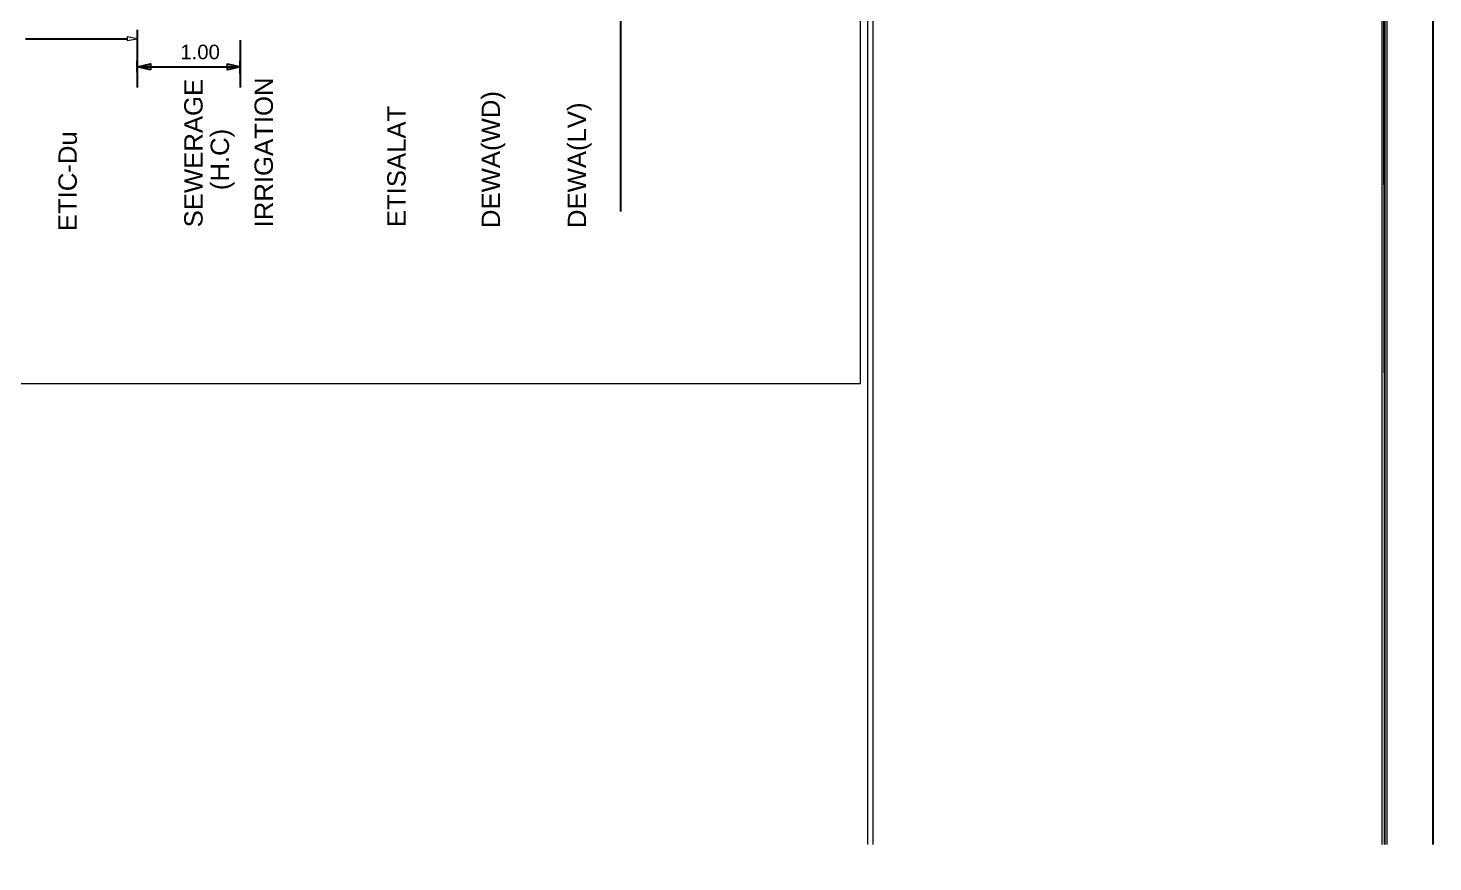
# Model space of a CAD drawing. Header units: inches. Extents: x 2 to 859, y 1 to 607.
# Drawn here: x 570.9 to 859.2, y 206.5 to 377.5 of the extents above; entities that cross this region are included whole.
import ezdxf

# ---------------------------------------------------------------- set-up
doc = ezdxf.new("R2010")
doc.units = ezdxf.units.IN
doc.header["$MEASUREMENT"] = 0
doc.layers.add('PDF_Geometry', color=7, linetype='Continuous', true_color=0x00b8b8)
doc.layers.add('PDF_Text', color=7, linetype='Continuous')
doc.styles.add('PDF Arial', font='arial.ttf')

msp = doc.modelspace()

# ---------------------------------------------------------------- linework, layer by layer
at = {"layer": 'PDF_Geometry', "color": 7, "lineweight": 25}
for points in [[(1.89, 607.38), (859.2, 607.38), (859.2, 210.07)], [(11.84, 597.43), (849.25, 597.43), (849.25, 210.07)], [(692.44, 546.37), (692.44, 339.95)], [(570.31, 375.33), (591.18, 375.33)], [(593.26, 377.21), (593.26, 373.83)], [(593.26, 375.07), (593.26, 365.38)], [(614.4, 375.07), (614.4, 365.38)], [(593.26, 368.5), (593.26, 370.84)], [(593.26, 369.61), (614.27, 369.61)], [(596, 368.96), (593.39, 369.61), (596, 370.19), (596, 368.96)], [(611.8, 370.19), (614.4, 369.61), (611.8, 368.96), (611.8, 370.19)], [(614.4, 368.17), (614.4, 370.84)]]:
    msp.add_lwpolyline(points, dxfattribs=at)
at = {"layer": 'PDF_Geometry', "color": 7, "lineweight": 13}
msp.add_lwpolyline([(744.28, 210.07), (744.28, 597.43)], dxfattribs=at)
at = {"layer": 'PDF_Geometry', "color": 7, "lineweight": 0}
for points in [[(849.41, 210.07), (848.73, 596.91), (849.77, 597.95), (849.77, 210.07)], [(849.41, 210.07), (848.73, 596.91), (848.73, 210.07)], [(703.35, 12.88), (13.86, 12.88), (13.86, 596.19), (743.17, 596.19), (743.17, 210.07)], [(15.68, 304.63), (741.68, 304.63), (741.68, 594.3), (15.68, 594.3), (15.68, 304.63)], [(591.18, 375.72), (591.18, 375), (593.26, 375.33), (591.18, 375.72)]]:
    msp.add_lwpolyline(points, dxfattribs=at)
at = {"layer": 'PDF_Geometry', "color": 3, "lineweight": 0}
for points in [[(596, 370.19), (593.39, 369.61), (596, 370.06), (596, 370.19)], [(593.39, 369.61), (596, 370.06), (596, 368.96), (593.39, 369.61)], [(611.8, 370.19), (611.8, 369.09), (614.4, 369.61), (611.8, 370.19)], [(611.8, 369.09), (614.4, 369.61), (611.8, 368.96), (611.8, 369.09)]]:
    msp.add_lwpolyline(points, dxfattribs=at)

# ---------------------------------------------------------------- texts
at = {"layer": 'PDF_Text', "insert": (602.11, 371.12), "char_height": 2.9795, "attachment_point": 7, "style": 'PDF Arial'}
msp.add_mtext('\\W1.001125;1.00', dxfattribs=at)
at = {"layer": 'PDF_Text', "char_height": 3.7709, "attachment_point": 7, "rotation": 90, "style": 'PDF Arial'}
for s, insert in [('\\W1.000940;SEWERAGE', (606.73, 336.67)), ('\\W1.000815;IRRIGATION', (621.16, 336.67)), ('\\W1.000625;DEWA(WD)', (668.84, 336.52)), ('\\W1.000732;ETISALAT', (648.41, 336.72)), ('\\W1.000703;DEWA(LV)', (686.53, 336.52)), ('\\W1.000644;ETIC-Du', (580.91, 335.88)), ('\\W1.000620;(H.C)', (613.23, 344.3))]:
    msp.add_mtext(s, dxfattribs=dict(at, insert=insert))

doc.saveas('drawing.dxf')
